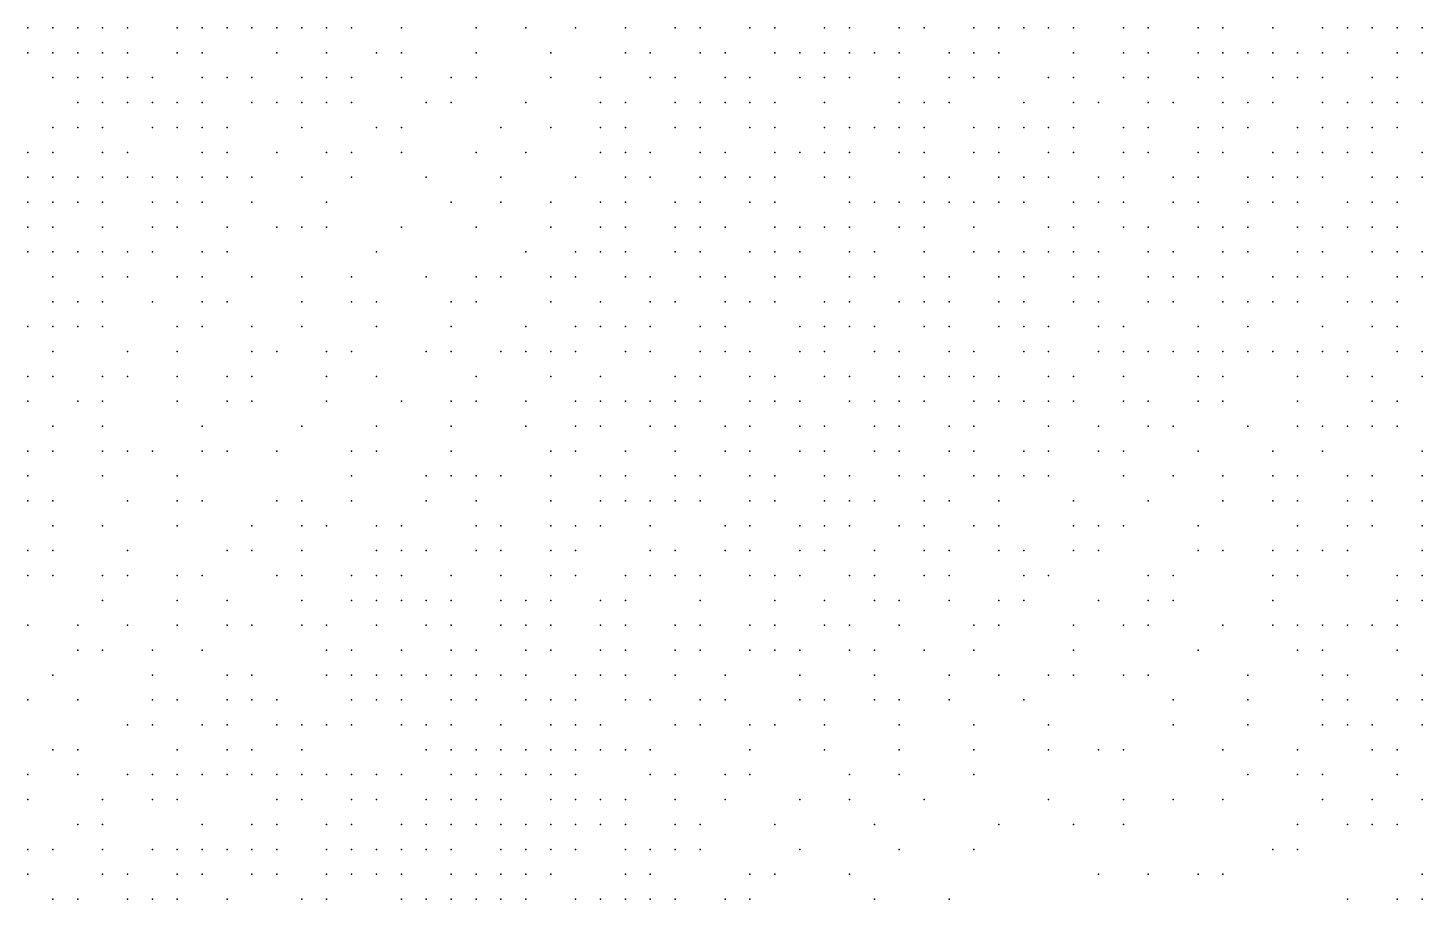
# Model space of a CAD drawing. Extents: x 429 to 793, y 817 to 1241.
# Drawn here: x 570.26 to 611.14, y 975.75 to 1001.3 of the extents above; entities that cross this region are included whole.
import ezdxf

# ---------------------------------------------------------------- set-up
doc = ezdxf.new("R2010")
doc.units = 0

msp = doc.modelspace()

# ---------------------------------------------------------------- linework, layer by layer
for p in [(570.26, 1001.3, 221.46), (570.99, 1001.3, 221.554), (571.72, 1001.3, 221.528), (572.45, 1001.3, 221.51), (573.18, 1001.3, 221.53), (574.64, 1001.3, 221.55), (575.37, 1001.3, 221.585), (576.1, 1001.3, 221.71), (576.83, 1001.3, 221.66), (577.56, 1001.3, 221.76), (578.29, 1001.3, 221.71), (579.02, 1001.3, 222.112), (579.75, 1001.3, 222.364), (581.21, 1001.3, 223.4), (583.4, 1001.3, 224.482), (584.86, 1001.3, 226), (586.32, 1001.3, 232.66), (587.78, 1001.3, 242.138), (589.24, 1001.3, 247.628), (589.97, 1001.3, 249.21), (591.43, 1001.3, 251.917), (592.16, 1001.3, 253.552), (593.62, 1001.3, 255.808), (594.35, 1001.3, 256.94), (595.81, 1001.3, 259.16), (596.54, 1001.3, 259.9), (598, 1001.3, 262.402), (598.73, 1001.3, 263.747), (599.46, 1001.3, 264.495), (600.19, 1001.3, 265.242), (600.92, 1001.3, 266.842), (602.38, 1001.3, 268.658), (603.11, 1001.3, 269.97), (604.57, 1001.3, 271.983), (605.3, 1001.3, 273.352), (606.76, 1001.3, 275.005), (608.22, 1001.3, 277.05), (608.95, 1001.3, 278.058), (609.68, 1001.3, 278.772), (610.41, 1001.3, 280.2), (611.14, 1001.3, 254.407), (570.26, 1000.57, 221.34), (570.99, 1000.57, 221.434), (571.72, 1000.57, 221.36), (572.45, 1000.57, 221.38), (573.18, 1000.57, 221.4), (574.64, 1000.57, 221.42), (575.37, 1000.57, 221.455), (577.56, 1000.57, 221.61), (579.02, 1000.57, 221.962), (580.48, 1000.57, 222.855), (581.21, 1000.57, 223.23), (583.4, 1000.57, 224.272), (585.59, 1000.57, 228.04), (587.78, 1000.57, 243.145), (588.51, 1000.57, 246.06), (589.97, 1000.57, 249.283), (590.7, 1000.57, 250.938), (592.16, 1000.57, 253.033), (592.89, 1000.57, 254.676), (593.62, 1000.57, 255.888), (594.35, 1000.57, 256.975), (595.08, 1000.57, 257.672), (595.81, 1000.57, 258.908), (597.27, 1000.57, 261.4), (598, 1000.57, 262.15), (598.73, 1000.57, 262.9), (600.92, 1000.57, 265.99), (602.38, 1000.57, 268.247), (603.11, 1000.57, 269.777), (604.57, 1000.57, 271.705), (605.3, 1000.57, 272.455), (606.03, 1000.57, 273.693), (606.76, 1000.57, 274.349), (607.49, 1000.57, 275.346), (608.22, 1000.57, 276.736), (608.95, 1000.57, 277.157), (610.41, 1000.57, 278.731), (611.14, 1000.57, 280.286), (570.99, 999.84, 221.207), (571.72, 999.84, 221.278), (572.45, 999.84, 221.346), (573.18, 999.84, 221.284), (573.91, 999.84, 221.352), (575.37, 999.84, 221.396), (576.1, 999.84, 221.372), (576.83, 999.84, 221.525), (578.29, 999.84, 221.56), (579.02, 999.84, 221.935), (579.75, 999.84, 222.31), (581.21, 999.84, 223.06), (582.67, 999.84, 223.48), (583.4, 999.84, 223.9), (585.59, 999.84, 228.3), (587.05, 999.84, 240.463), (588.51, 999.84, 245.793), (589.24, 999.84, 247.983), (590.7, 999.84, 250.182), (591.43, 999.84, 251.762), (592.89, 999.84, 254.756), (593.62, 999.84, 255.625), (594.35, 999.84, 257.01), (595.81, 999.84, 258.901), (597.27, 999.84, 261.089), (598, 999.84, 262.294), (598.73, 999.84, 262.837), (600.19, 999.84, 265.354), (600.92, 999.84, 265.89), (602.38, 999.84, 268.147), (603.11, 999.84, 268.465), (604.57, 999.84, 271.427), (605.3, 999.84, 272.177), (606.76, 999.84, 274.035), (607.49, 999.84, 274.377), (608.22, 999.84, 275.688), (609.68, 999.84, 278.144), (610.41, 999.84, 278.772), (571.72, 999.11, 221.229), (572.45, 999.11, 221.216), (573.18, 999.11, 221.154), (573.91, 999.11, 221.222), (574.64, 999.11, 221.29), (575.37, 999.11, 221.266), (576.83, 999.11, 221.348), (577.56, 999.11, 221.395), (578.29, 999.11, 221.43), (579.02, 999.11, 221.747), (579.75, 999.11, 221.912), (581.94, 999.11, 223.107), (582.67, 999.11, 223.567), (584.86, 999.11, 225.627), (587.05, 999.11, 239.515), (587.78, 999.11, 243.247), (589.24, 999.11, 247.192), (589.97, 999.11, 248.952), (590.7, 999.11, 251.01), (591.43, 999.11, 252.66), (592.16, 999.11, 253.712), (593.62, 999.11, 255.66), (595.81, 999.11, 258.893), (596.54, 999.11, 259.885), (597.27, 999.11, 260.483), (599.46, 999.11, 263.747), (600.92, 999.11, 265.778), (601.65, 999.11, 267.049), (603.11, 999.11, 268.9), (603.84, 999.11, 269.799), (605.3, 999.11, 271.15), (606.03, 999.11, 271.9), (606.76, 999.11, 273.441), (608.22, 999.11, 275.374), (608.95, 999.11, 276.529), (609.68, 999.11, 277.116), (610.41, 999.11, 278.372), (611.14, 999.11, 279), (570.99, 998.38, 221.073), (571.72, 998.38, 221.096), (572.45, 998.38, 221.118), (573.91, 998.38, 221.092), (574.64, 998.38, 221.16), (575.37, 998.38, 221.136), (576.1, 998.38, 221.242), (578.29, 998.38, 221.3), (580.48, 998.38, 222.264), (581.21, 998.38, 222.647), (584.13, 998.38, 223.807), (585.59, 998.38, 227.873), (587.05, 998.38, 240.24), (587.78, 998.38, 242.98), (589.24, 998.38, 246.938), (589.97, 998.38, 248.55), (591.43, 998.38, 251.842), (592.16, 998.38, 254.31), (593.62, 998.38, 255.695), (594.35, 998.38, 256.388), (595.08, 998.38, 257.742), (595.81, 998.38, 259.138), (596.54, 998.38, 259.878), (598, 998.38, 261.323), (598.73, 998.38, 262.775), (599.46, 998.38, 263.473), (600.19, 998.38, 264.706), (600.92, 998.38, 265.665), (602.38, 998.38, 267.516), (603.11, 998.38, 268.035), (604.57, 998.38, 270.097), (605.3, 998.38, 271.299), (606.03, 998.38, 272.532), (607.49, 998.38, 273.796), (608.22, 998.38, 274.428), (608.95, 998.38, 275.794), (609.68, 998.38, 276.716), (610.41, 998.38, 277.344), (570.26, 997.65, 220.884), (570.99, 997.65, 220.94), (572.45, 997.65, 220.985), (573.18, 997.65, 221.007), (575.37, 997.65, 221.065), (576.1, 997.65, 221.1), (577.56, 997.65, 221.094), (579.02, 997.65, 221.488), (579.75, 997.65, 221.805), (581.21, 997.65, 222.44), (583.4, 997.65, 223.16), (584.86, 997.65, 223.88), (587.05, 997.65, 240.604), (587.78, 997.65, 242.573), (588.51, 997.65, 245.144), (589.97, 997.65, 248.423), (590.7, 997.65, 250.205), (592.16, 997.65, 253.082), (592.89, 997.65, 254.497), (593.62, 997.65, 255.77), (594.35, 997.65, 257.08), (595.81, 997.65, 259.172), (596.54, 997.65, 259.87), (598, 997.65, 262.018), (598.73, 997.65, 262.712), (600.19, 997.65, 264.108), (600.92, 997.65, 265.129), (602.38, 997.65, 267.17), (603.11, 997.65, 267.825), (604.57, 997.65, 269.138), (605.3, 997.65, 270.396), (606.76, 997.65, 272.023), (607.49, 997.65, 273.177), (608.22, 997.65, 274.103), (608.95, 997.65, 275.24), (609.68, 997.65, 276.316), (611.14, 997.65, 277.608), (570.26, 996.92, 220.754), (570.99, 996.92, 220.81), (571.72, 996.92, 220.776), (572.45, 996.92, 220.872), (573.18, 996.92, 220.838), (573.91, 996.92, 220.878), (574.64, 996.92, 220.903), (575.37, 996.92, 220.986), (576.1, 996.92, 220.942), (576.83, 996.92, 221.018), (578.29, 996.92, 221.05), (579.75, 996.92, 221.582), (581.94, 996.92, 222.558), (584.13, 996.92, 223.479), (586.32, 996.92, 234.857), (587.78, 996.92, 242.556), (588.51, 996.92, 245.321), (589.97, 996.92, 248.169), (590.7, 996.92, 249.802), (591.43, 996.92, 251.037), (592.16, 996.92, 252.595), (593.62, 996.92, 254.61), (594.35, 996.92, 255.92), (596.54, 996.92, 259.352), (597.27, 996.92, 260.14), (598.73, 996.92, 262.65), (599.46, 996.92, 263.347), (600.19, 996.92, 264.045), (601.65, 996.92, 266.305), (602.38, 996.92, 266.96), (603.84, 996.92, 268.27), (604.57, 996.92, 268.927), (606.03, 996.92, 271.295), (606.76, 996.92, 271.721), (607.49, 996.92, 272.875), (608.22, 996.92, 273.691), (609.68, 996.92, 275.42), (610.41, 996.92, 276.012), (611.14, 996.92, 277.196), (570.26, 996.19, 220.624), (570.99, 996.19, 220.68), (571.72, 996.19, 220.646), (572.45, 996.19, 220.742), (573.91, 996.19, 220.752), (574.64, 996.19, 220.777), (575.37, 996.19, 220.817), (576.83, 996.19, 220.898), (579.02, 996.19, 221.256), (582.67, 996.19, 222.676), (584.13, 996.19, 223.195), (585.59, 996.19, 226.327), (587.05, 996.19, 240.389), (587.78, 996.19, 242.092), (589.24, 996.19, 246.884), (589.97, 996.19, 247.915), (591.43, 996.19, 250.627), (592.16, 996.19, 252.107), (594.35, 996.19, 255.415), (595.08, 996.19, 256.367), (595.81, 996.19, 257.465), (596.54, 996.19, 258.15), (597.27, 996.19, 258.835), (598, 996.19, 260.302), (598.73, 996.19, 261.584), (599.46, 996.19, 262.225), (600.92, 996.19, 264.742), (601.65, 996.19, 265.44), (602.38, 996.19, 266.413), (603.84, 996.19, 268.06), (604.57, 996.19, 268.717), (606.03, 996.19, 270.392), (606.76, 996.19, 271.418), (607.49, 996.19, 272.19), (608.95, 996.19, 274.235), (609.68, 996.19, 274.781), (610.41, 996.19, 275.6), (570.26, 995.46, 220.553), (570.99, 995.46, 220.55), (572.45, 995.46, 220.6), (573.91, 995.46, 220.625), (574.64, 995.46, 220.65), (576.1, 995.46, 220.73), (577.56, 995.46, 220.854), (578.29, 995.46, 220.81), (579.02, 995.46, 221.136), (581.21, 995.46, 222.033), (583.4, 995.46, 222.633), (585.59, 995.46, 226.443), (587.05, 995.46, 240.372), (587.78, 995.46, 242.82), (589.24, 995.46, 246.636), (589.97, 995.46, 247.791), (590.7, 995.46, 248.698), (592.16, 995.46, 250.88), (592.89, 995.46, 251.62), (593.62, 995.46, 253.522), (594.35, 995.46, 254.197), (595.81, 995.46, 256.663), (596.54, 995.46, 256.948), (598, 995.46, 259.105), (600.19, 995.46, 262.872), (600.92, 995.46, 264.206), (602.38, 995.46, 265.703), (603.11, 995.46, 266.713), (604.57, 995.46, 268.437), (605.3, 995.46, 269.375), (606.03, 995.46, 270.033), (607.49, 995.46, 271.234), (608.22, 995.46, 271.778), (608.95, 995.46, 273.279), (609.68, 995.46, 274.368), (610.41, 995.46, 274.914), (570.26, 994.73, 220.435), (570.99, 994.73, 220.43), (571.72, 994.73, 220.514), (572.45, 994.73, 220.478), (573.18, 994.73, 220.535), (573.91, 994.73, 220.593), (575.37, 994.73, 220.645), (576.1, 994.73, 220.639), (580.48, 994.73, 221.594), (584.86, 994.73, 223.743), (586.32, 994.73, 229.762), (587.05, 994.73, 240.107), (587.78, 994.73, 242.555), (589.24, 994.73, 246.388), (589.97, 994.73, 247.543), (591.43, 994.73, 249.57), (592.16, 994.73, 250.395), (592.89, 994.73, 252.36), (594.35, 994.73, 253.71), (595.08, 994.73, 254.385), (596.54, 994.73, 256.43), (598, 994.73, 258.152), (598.73, 994.73, 259.375), (599.46, 994.73, 260.734), (600.19, 994.73, 261.698), (600.92, 994.73, 262.972), (601.65, 994.73, 263.759), (603.11, 994.73, 265.257), (603.84, 994.73, 266.34), (605.3, 994.73, 268.063), (606.03, 994.73, 269.19), (607.49, 994.73, 270.946), (608.22, 994.73, 272.322), (609.68, 994.73, 273.41), (610.41, 994.73, 273.956), (611.14, 994.73, 275.461), (570.99, 994, 220.31), (572.45, 994, 220.4), (573.18, 994, 220.442), (574.64, 994, 220.463), (575.37, 994, 220.551), (576.83, 994, 220.682), (578.29, 994, 220.737), (579.75, 994, 221.122), (581.94, 994, 221.958), (583.4, 994, 222.454), (584.13, 994, 222.648), (585.59, 994, 225.17), (586.32, 994, 229.358), (587.78, 994, 242.29), (588.51, 994, 244.577), (589.97, 994, 247.295), (590.7, 994, 247.945), (592.16, 994, 249.91), (592.89, 994, 251.22), (594.35, 994, 253.225), (595.08, 994, 253.9), (596.54, 994, 255.844), (597.27, 994, 255.976), (598.73, 994, 258.503), (599.46, 994, 258.855), (600.92, 994, 262.12), (601.65, 994, 263.312), (603.11, 994, 264.81), (603.84, 994, 265.52), (604.57, 994, 266.23), (605.3, 994, 267.69), (606.76, 994, 269.378), (607.49, 994, 270.09), (608.22, 994, 270.635), (608.95, 994, 271.458), (610.41, 994, 274.502), (611.14, 994, 275.048), (570.99, 993.27, 220.19), (571.72, 993.27, 220.235), (572.45, 993.27, 220.28), (573.91, 993.27, 220.406), (575.37, 993.27, 220.458), (576.1, 993.27, 220.553), (578.29, 993.27, 220.663), (579.75, 993.27, 221.163), (580.48, 993.27, 221.278), (582.67, 993.27, 222.166), (583.4, 993.27, 222.267), (585.59, 993.27, 225.117), (587.05, 993.27, 236.677), (588.51, 993.27, 244.465), (589.24, 993.27, 245.892), (590.7, 993.27, 247.542), (591.43, 993.27, 248.193), (592.16, 993.27, 248.85), (593.62, 993.27, 251.678), (594.35, 993.27, 252.74), (595.81, 993.27, 254.06), (596.54, 993.27, 254.725), (597.27, 993.27, 255.456), (598.73, 993.27, 257.112), (599.46, 993.27, 259.207), (600.92, 993.27, 260.794), (601.65, 993.27, 261.67), (603.11, 993.27, 263.65), (603.84, 993.27, 264.876), (605.3, 993.27, 266.567), (606.03, 993.27, 267.328), (606.76, 993.27, 267.716), (607.49, 993.27, 269.099), (608.95, 993.27, 270.88), (609.68, 993.27, 271.714), (610.41, 993.27, 273.284), (570.26, 992.54, 220.146), (570.99, 992.54, 220.07), (571.72, 992.54, 220.178), (572.45, 992.54, 220.166), (574.64, 992.54, 220.37), (575.37, 992.54, 220.425), (576.83, 992.54, 220.535), (578.29, 992.54, 220.59), (580.48, 992.54, 221.34), (582.67, 992.54, 222.045), (584.86, 992.54, 222.77), (586.32, 992.54, 226.563), (587.05, 992.54, 234.025), (587.78, 992.54, 238.33), (588.51, 992.54, 242.16), (589.97, 992.54, 246.49), (590.7, 992.54, 247.14), (592.89, 992.54, 250.165), (593.62, 992.54, 250.905), (594.35, 992.54, 251.967), (595.08, 992.54, 252.24), (596.54, 992.54, 254.225), (597.27, 992.54, 254.89), (598.73, 992.54, 256.24), (599.46, 992.54, 257.554), (600.19, 992.54, 258.256), (601.65, 992.54, 261.068), (602.38, 992.54, 261.772), (604.57, 992.54, 264.965), (606.03, 992.54, 266.193), (608.22, 992.54, 268.795), (609.68, 992.54, 270.425), (610.41, 992.54, 271.97), (570.99, 991.81, 220.058), (573.18, 991.81, 220.212), (574.64, 991.81, 220.28), (576.83, 991.81, 220.441), (577.56, 991.81, 220.439), (579.02, 991.81, 220.683), (579.75, 991.81, 220.929), (581.94, 991.81, 221.51), (582.67, 991.81, 221.803), (584.13, 991.81, 222.501), (584.86, 991.81, 222.687), (585.59, 991.81, 224.263), (586.32, 991.81, 225.777), (587.78, 991.81, 237.98), (588.51, 991.81, 239.977), (589.97, 991.81, 245.188), (590.7, 991.81, 246.489), (591.43, 991.81, 247.79), (592.89, 991.81, 249.762), (593.62, 991.81, 250.42), (595.08, 991.81, 251.74), (595.81, 991.81, 252.4), (597.27, 991.81, 253.725), (598, 991.81, 254.39), (599.46, 991.81, 256.598), (600.19, 991.81, 257.826), (601.65, 991.81, 259.934), (602.38, 991.81, 261.342), (603.11, 991.81, 262.046), (603.84, 991.81, 263.364), (604.57, 991.81, 263.978), (605.3, 991.81, 264.592), (606.03, 991.81, 265.206), (606.76, 991.81, 266.432), (607.49, 991.81, 267.044), (608.22, 991.81, 267.656), (608.95, 991.81, 268.88), (610.41, 991.81, 270.463), (611.14, 991.81, 271.017), (570.26, 991.08, 219.95), (570.99, 991.08, 219.938), (572.45, 991.08, 220.055), (573.18, 991.08, 220.122), (574.64, 991.08, 220.19), (576.1, 991.08, 220.32), (576.83, 991.08, 220.364), (579.02, 991.08, 220.606), (580.48, 991.08, 221.182), (583.4, 991.08, 222.015), (585.59, 991.08, 223.765), (587.05, 991.08, 230.805), (589.24, 991.08, 241.841), (589.97, 991.08, 244.055), (591.43, 991.08, 245.185), (592.16, 991.08, 247.358), (593.62, 991.08, 249.11), (594.35, 991.08, 249.675), (595.81, 991.08, 248.755), (596.54, 991.08, 250), (597.27, 991.08, 250.555), (598, 991.08, 250.577), (598.73, 991.08, 248.89), (600.19, 991.08, 246.905), (600.92, 991.08, 241.61), (602.38, 991.08, 239.56), (604.57, 991.08, 239.46), (605.3, 991.08, 239.344), (607.49, 991.08, 239.584), (608.95, 991.08, 240.094), (609.68, 991.08, 240.219), (611.14, 991.08, 270.54), (570.26, 990.35, 219.83), (571.72, 990.35, 219.925), (572.45, 990.35, 219.965), (574.64, 990.35, 220.1), (576.1, 990.35, 220.23), (576.83, 990.35, 220.295), (579.02, 990.35, 220.608), (581.21, 990.35, 221.103), (582.67, 990.35, 221.643), (583.4, 990.35, 221.935), (584.86, 990.35, 222.334), (586.32, 990.35, 224.91), (587.05, 990.35, 226.822), (587.78, 990.35, 234.638), (588.51, 990.35, 238.063), (589.24, 990.35, 239.682), (589.97, 990.35, 242.097), (591.43, 990.35, 243.485), (592.16, 990.35, 245.182), (592.89, 990.35, 245.832), (594.35, 990.35, 247.62), (595.08, 990.35, 248.185), (595.81, 990.35, 247.573), (596.54, 990.35, 248.58), (598, 990.35, 248.408), (598.73, 990.35, 246.747), (599.46, 990.35, 245.128), (600.19, 990.35, 242.459), (600.92, 990.35, 240.014), (602.38, 990.35, 239.3), (603.11, 990.35, 239.288), (604.57, 990.35, 239.366), (605.3, 990.35, 239.308), (607.49, 990.35, 239.623), (609.68, 990.35, 240.299), (610.41, 990.35, 240.347), (570.99, 989.62, 219.827), (572.45, 989.62, 219.941), (575.37, 989.62, 220.153), (578.29, 989.62, 220.343), (580.48, 989.62, 220.941), (582.67, 989.62, 221.577), (584.86, 989.62, 222.228), (586.32, 989.62, 224.08), (587.05, 989.62, 226.503), (588.51, 989.62, 237.72), (589.24, 989.62, 238.872), (590.7, 989.62, 241.754), (591.43, 989.62, 243.3), (592.89, 989.62, 244.055), (593.62, 989.62, 244.53), (595.08, 989.62, 246.239), (595.81, 989.62, 246.698), (597.27, 989.62, 246.962), (598, 989.62, 247.095), (600.19, 989.62, 241.678), (601.65, 989.62, 239.46), (603.11, 989.62, 239.2), (603.84, 989.62, 239.26), (606.03, 989.62, 239.156), (607.49, 989.62, 239.662), (608.22, 989.62, 239.885), (608.95, 989.62, 240.109), (609.68, 989.62, 240.379), (610.41, 989.62, 240.637), (570.26, 988.89, 219.643), (570.99, 988.89, 219.733), (572.45, 988.89, 219.878), (573.18, 988.89, 219.957), (573.91, 988.89, 219.973), (575.37, 988.89, 220.09), (576.1, 988.89, 220.127), (577.56, 988.89, 220.327), (579.75, 988.89, 220.736), (580.48, 988.89, 220.924), (582.67, 988.89, 221.561), (585.59, 988.89, 222.905), (586.32, 988.89, 224.208), (587.78, 988.89, 228.07), (589.24, 988.89, 237.741), (590.7, 988.89, 240.228), (591.43, 988.89, 242.55), (592.89, 988.89, 243.68), (593.62, 988.89, 243.405), (595.08, 988.89, 243.702), (595.81, 988.89, 244.754), (597.27, 988.89, 245.345), (598, 988.89, 244.953), (599.46, 988.89, 241.695), (600.19, 988.89, 240.065), (601.65, 988.89, 239.2), (602.38, 988.89, 239.07), (604.57, 988.89, 239.166), (606.76, 988.89, 239.412), (608.22, 988.89, 239.924), (611.14, 988.89, 240.961), (570.26, 988.16, 219.55), (572.45, 988.16, 219.73), (574.64, 988.16, 220.01), (579.75, 988.16, 220.822), (581.94, 988.16, 221.317), (582.67, 988.16, 221.544), (583.4, 988.16, 221.885), (584.13, 988.16, 222.152), (585.59, 988.16, 222.42), (587.05, 988.16, 225.922), (587.78, 988.16, 226.783), (589.24, 988.16, 237.293), (589.97, 988.16, 237.977), (591.43, 988.16, 240.634), (592.16, 988.16, 241.99), (593.62, 988.16, 242.755), (594.35, 988.16, 243.23), (595.81, 988.16, 243.525), (596.54, 988.16, 243.998), (598, 988.16, 243.747), (598.73, 988.16, 242.098), (599.46, 988.16, 241.897), (600.19, 988.16, 239.805), (602.38, 988.16, 239.046), (603.84, 988.16, 239.059), (605.3, 988.16, 239.178), (606.76, 988.16, 239.451), (607.49, 988.16, 239.701), (608.95, 988.16, 240.187), (609.68, 988.16, 240.41), (611.14, 988.16, 241.164), (570.26, 987.43, 219.46), (570.99, 987.43, 219.586), (573.18, 987.43, 219.738), (574.64, 987.43, 219.988), (575.37, 987.43, 220.069), (577.56, 987.43, 220.31), (578.29, 987.43, 220.507), (579.75, 987.43, 220.805), (581.94, 987.43, 221.3), (583.4, 987.43, 221.835), (585.59, 987.43, 222.788), (587.05, 987.43, 225.123), (587.78, 987.43, 225.72), (588.51, 987.43, 228.47), (589.24, 987.43, 233.971), (589.97, 987.43, 235.735), (591.43, 987.43, 240.007), (592.16, 987.43, 240.68), (593.62, 987.43, 241.63), (594.35, 987.43, 241.925), (595.08, 987.43, 241.86), (596.54, 987.43, 242.04), (597.27, 987.43, 242.553), (598.73, 987.43, 241.583), (600.92, 987.43, 239.545), (603.11, 987.43, 238.952), (605.3, 987.43, 239.084), (606.76, 987.43, 239.419), (607.49, 987.43, 239.633), (608.95, 987.43, 240.19), (609.68, 987.43, 240.516), (611.14, 987.43, 240.947), (570.99, 986.7, 219.496), (572.45, 986.7, 219.658), (574.64, 986.7, 219.993), (576.83, 986.7, 220.225), (578.29, 986.7, 220.503), (579.02, 986.7, 220.703), (580.48, 986.7, 221.097), (581.21, 986.7, 221.293), (583.4, 986.7, 221.704), (584.13, 986.7, 221.926), (585.59, 986.7, 222.35), (586.32, 986.7, 223.622), (587.05, 986.7, 224.06), (588.51, 986.7, 227.285), (590.7, 986.7, 235.914), (591.43, 986.7, 237.685), (592.89, 986.7, 240.15), (593.62, 986.7, 240.085), (594.35, 986.7, 240.55), (595.81, 986.7, 240.42), (596.54, 986.7, 241.047), (598, 986.7, 240.24), (598.73, 986.7, 240.15), (600.92, 986.7, 239.258), (601.65, 986.7, 238.812), (602.38, 986.7, 238.668), (604.57, 986.7, 238.693), (607.49, 986.7, 239.683), (608.95, 986.7, 240.24), (609.68, 986.7, 240.621), (611.14, 986.7, 241.16), (570.26, 985.97, 219.28), (570.99, 985.97, 219.406), (573.18, 985.97, 219.682), (576.1, 985.97, 220.144), (576.83, 985.97, 220.222), (578.29, 985.97, 220.5), (580.48, 985.97, 221.091), (581.21, 985.97, 221.287), (581.94, 985.97, 221.493), (583.4, 985.97, 221.699), (584.13, 985.97, 221.906), (585.59, 985.97, 222.893), (586.32, 985.97, 223.477), (588.51, 985.97, 225.293), (589.24, 985.97, 228.493), (590.7, 985.97, 233.928), (591.43, 985.97, 235.785), (592.89, 985.97, 238.473), (593.62, 985.97, 239.09), (595.08, 985.97, 239.49), (596.54, 985.97, 239.713), (597.27, 985.97, 239.623), (598.73, 985.97, 239.533), (599.46, 985.97, 239.577), (600.92, 985.97, 238.685), (601.65, 985.97, 238.125), (604.57, 985.97, 238.42), (605.3, 985.97, 238.705), (606.76, 985.97, 239.361), (607.49, 985.97, 239.733), (608.22, 985.97, 239.93), (608.95, 985.97, 240.2), (611.14, 985.97, 241.264), (570.26, 985.24, 219.358), (570.99, 985.24, 219.395), (572.45, 985.24, 219.625), (573.18, 985.24, 219.639), (574.64, 985.24, 219.88), (575.37, 985.24, 220.02), (577.56, 985.24, 220.3), (578.29, 985.24, 220.496), (579.75, 985.24, 220.888), (580.48, 985.24, 221.084), (581.21, 985.24, 221.28), (582.67, 985.24, 221.692), (584.13, 985.24, 221.898), (585.59, 985.24, 222.747), (586.32, 985.24, 223.25), (587.78, 985.24, 224.3), (588.51, 985.24, 225.413), (589.24, 985.24, 226.625), (589.97, 985.24, 229.383), (591.43, 985.24, 233.97), (592.16, 985.24, 234.895), (592.89, 985.24, 235.745), (594.35, 985.24, 238.027), (595.08, 985.24, 238.293), (596.54, 985.24, 238.383), (597.27, 985.24, 238.3), (599.46, 985.24, 239.003), (600.19, 985.24, 238.557), (603.11, 985.24, 238.123), (603.84, 985.24, 238.135), (606.76, 985.24, 239.411), (607.49, 985.24, 239.519), (608.95, 985.24, 240.25), (610.41, 985.24, 241.047), (611.14, 985.24, 241.368), (572.45, 984.51, 219.615), (574.64, 984.51, 219.819), (576.1, 984.51, 220.151), (578.29, 984.51, 220.596), (579.75, 984.51, 220.933), (580.48, 984.51, 221.107), (581.21, 984.51, 221.337), (581.94, 984.51, 221.48), (582.67, 984.51, 221.68), (584.13, 984.51, 222.095), (584.86, 984.51, 222.37), (585.59, 984.51, 222.635), (587.05, 984.51, 223.38), (587.78, 984.51, 223.767), (589.97, 984.51, 227.46), (592.16, 984.51, 233.08), (593.62, 984.51, 235.262), (595.08, 984.51, 237.495), (595.81, 984.51, 237.76), (597.27, 984.51, 237.15), (598.73, 984.51, 237.863), (599.46, 984.51, 238.43), (601.65, 984.51, 237.582), (603.11, 984.51, 237.85), (603.84, 984.51, 238.093), (606.76, 984.51, 239.461), (610.41, 984.51, 240.833), (611.14, 984.51, 241.153), (570.26, 983.78, 219.29), (571.72, 983.78, 219.514), (573.18, 983.78, 219.693), (574.64, 983.78, 219.922), (576.1, 983.78, 220.184), (576.83, 983.78, 220.367), (578.29, 983.78, 220.629), (579.02, 983.78, 220.99), (580.48, 983.78, 221.163), (581.94, 983.78, 221.537), (582.67, 983.78, 221.88), (584.13, 983.78, 222.155), (584.86, 983.78, 222.43), (585.59, 983.78, 222.783), (587.05, 983.78, 223.457), (587.78, 983.78, 223.998), (589.24, 983.78, 225.093), (589.97, 983.78, 226.573), (591.43, 983.78, 229.27), (592.16, 983.78, 231.207), (593.62, 983.78, 234.238), (594.35, 983.78, 235.33), (595.81, 983.78, 236.43), (598, 983.78, 236.72), (598.73, 983.78, 237.29), (600.92, 983.78, 237.312), (602.38, 983.78, 237.418), (603.11, 983.78, 237.794), (605.3, 983.78, 238.28), (606.76, 983.78, 239.367), (607.49, 983.78, 239.726), (608.22, 983.78, 240.03), (608.95, 983.78, 240.21), (609.68, 983.78, 240.585), (610.41, 983.78, 240.939), (571.72, 983.05, 219.37), (572.45, 983.05, 219.52), (573.91, 983.05, 219.853), (575.37, 983.05, 220.035), (579.02, 983.05, 220.892), (579.75, 983.05, 221.22), (581.21, 983.05, 221.593), (582.67, 983.05, 221.94), (583.4, 983.05, 222.215), (584.86, 983.05, 222.49), (585.59, 983.05, 222.843), (587.05, 983.05, 223.533), (587.78, 983.05, 224.075), (589.24, 983.05, 224.587), (589.97, 983.05, 225.839), (591.43, 983.05, 228.177), (592.16, 983.05, 229.473), (592.89, 983.05, 231.237), (594.35, 983.05, 233.298), (595.08, 983.05, 234.39), (596.54, 983.05, 236.053), (598, 983.05, 236.15), (600.92, 983.05, 237.04), (604.57, 983.05, 237.981), (607.49, 983.05, 239.723), (608.22, 983.05, 239.99), (610.41, 983.05, 241.044), (570.99, 982.32, 219.267), (573.91, 982.32, 219.838), (576.1, 982.32, 220.269), (576.83, 982.32, 220.4), (579.02, 982.32, 220.925), (579.75, 982.32, 221.188), (580.48, 982.32, 221.45), (581.21, 982.32, 221.725), (581.94, 982.32, 221.905), (582.67, 982.32, 222), (583.4, 982.32, 222.275), (584.13, 982.32, 222.55), (584.86, 982.32, 222.903), (586.32, 982.32, 223.285), (587.05, 982.32, 223.842), (587.78, 982.32, 223.92), (589.24, 982.32, 224.633), (590.7, 982.32, 226.127), (592.89, 982.32, 229.53), (595.08, 982.32, 232.628), (597.27, 982.32, 234.858), (598.73, 982.32, 235.713), (600.19, 982.32, 236.77), (600.92, 982.32, 236.93), (602.38, 982.32, 237.306), (603.11, 982.32, 237.522), (606.03, 982.32, 238.537), (608.22, 982.32, 240.04), (608.95, 982.32, 240.338), (611.14, 982.32, 241.364), (570.26, 981.59, 219.115), (571.72, 981.59, 219.467), (573.91, 981.59, 219.878), (574.64, 981.59, 220.006), (576.1, 981.59, 220.305), (576.83, 981.59, 220.63), (577.56, 981.59, 220.787), (579.75, 981.59, 221.23), (580.48, 981.59, 221.51), (581.21, 981.59, 221.795), (582.67, 981.59, 222.169), (583.4, 981.59, 222.359), (584.86, 981.59, 223.033), (585.59, 981.59, 223.257), (586.32, 981.59, 223.61), (587.78, 981.59, 223.967), (588.51, 981.59, 224.431), (589.97, 981.59, 225.5), (590.7, 981.59, 226.053), (592.89, 981.59, 228.413), (593.62, 981.59, 228.947), (595.08, 981.59, 231.142), (595.81, 981.59, 232.463), (597.27, 981.59, 234.083), (599.46, 981.59, 235.282), (603.84, 981.59, 237.682), (606.03, 981.59, 238.547), (608.22, 981.59, 239.743), (608.95, 981.59, 240.443), (610.41, 981.59, 241.287), (611.14, 981.59, 241.561), (573.18, 980.86, 219.65), (573.91, 980.86, 219.867), (575.37, 980.86, 220.342), (576.1, 980.86, 220.473), (577.56, 980.86, 220.823), (578.29, 980.86, 221.01), (579.02, 980.86, 221.29), (579.75, 980.86, 221.57), (581.21, 980.86, 221.855), (581.94, 980.86, 222.242), (582.67, 980.86, 222.433), (584.13, 980.86, 222.865), (585.59, 980.86, 223.418), (586.32, 980.86, 223.683), (587.05, 980.86, 223.951), (589.24, 980.86, 224.753), (589.97, 980.86, 225.547), (591.43, 980.86, 227.05), (592.16, 980.86, 227.487), (593.62, 980.86, 228.573), (595.81, 980.86, 231.077), (598, 980.86, 233.818), (600.19, 980.86, 235.826), (603.84, 980.86, 237.626), (606.03, 980.86, 238.557), (608.22, 980.86, 239.941), (608.95, 980.86, 240.443), (609.68, 980.86, 240.679), (611.14, 980.86, 241.679), (570.99, 980.13, 219.275), (571.72, 980.13, 219.501), (574.64, 980.13, 220.075), (576.1, 980.13, 220.51), (576.83, 980.13, 220.79), (578.29, 980.13, 221.07), (581.94, 980.13, 222.14), (582.67, 980.13, 222.506), (583.4, 980.13, 222.697), (584.13, 980.13, 222.938), (584.86, 980.13, 223.227), (585.59, 980.13, 223.492), (586.32, 980.13, 223.757), (587.05, 980.13, 224.024), (587.78, 980.13, 224.292), (588.51, 980.13, 224.504), (591.43, 980.13, 226.572), (593.62, 980.13, 228.733), (595.81, 980.13, 230.82), (598, 980.13, 233.17), (600.19, 980.13, 235.354), (601.65, 980.13, 236.245), (602.38, 980.13, 236.745), (605.3, 980.13, 238.063), (607.49, 980.13, 239.496), (609.68, 980.13, 240.914), (610.41, 980.13, 241.384), (570.26, 979.4, 219.222), (571.72, 979.4, 219.517), (573.18, 979.4, 219.837), (573.91, 979.4, 220.001), (574.64, 979.4, 220.182), (575.37, 979.4, 220.317), (576.1, 979.4, 220.557), (576.83, 979.4, 220.852), (577.56, 979.4, 220.971), (578.29, 979.4, 221.235), (579.02, 979.4, 221.433), (579.75, 979.4, 221.63), (580.48, 979.4, 221.915), (581.21, 979.4, 222.2), (582.67, 979.4, 222.485), (583.4, 979.4, 222.77), (584.13, 979.4, 223.035), (584.86, 979.4, 223.3), (585.59, 979.4, 223.565), (586.32, 979.4, 223.83), (588.51, 979.4, 224.577), (589.24, 979.4, 224.827), (590.7, 979.4, 225.927), (591.43, 979.4, 226.29), (594.35, 979.4, 228.923), (595.81, 979.4, 229.73), (598, 979.4, 232.452), (606.03, 979.4, 238.31), (607.49, 979.4, 239.199), (608.22, 979.4, 239.793), (610.41, 979.4, 241.266), (570.26, 978.67, 219.288), (572.45, 978.67, 219.673), (573.91, 978.67, 220.123), (574.64, 978.67, 220.363), (577.56, 978.67, 221.038), (578.29, 978.67, 221.499), (579.75, 978.67, 221.92), (580.48, 978.67, 222.077), (581.94, 978.67, 222.535), (582.67, 978.67, 222.82), (583.4, 978.67, 223.105), (584.13, 978.67, 223.37), (585.59, 978.67, 223.9), (586.32, 978.67, 224.032), (587.05, 978.67, 224.435), (587.78, 978.67, 224.365), (589.24, 978.67, 225.15), (590.7, 978.67, 225.65), (592.89, 978.67, 227.037), (594.35, 978.67, 228.675), (596.54, 978.67, 230.387), (600.19, 978.67, 234.41), (602.38, 978.67, 236.263), (603.84, 978.67, 236.843), (605.3, 978.67, 238.063), (608.22, 978.67, 239.644), (609.68, 978.67, 240.795), (611.14, 978.67, 241.776), (571.72, 977.94, 219.534), (572.45, 977.94, 219.69), (575.37, 977.94, 220.603), (576.83, 977.94, 220.898), (577.56, 977.94, 221.302), (579.02, 977.94, 221.763), (579.75, 977.94, 222.065), (581.21, 977.94, 222.3), (581.94, 977.94, 222.585), (582.67, 977.94, 222.87), (583.4, 977.94, 223.155), (584.13, 977.94, 223.44), (584.86, 977.94, 223.705), (585.59, 977.94, 223.97), (586.32, 977.94, 224.303), (587.05, 977.94, 224.505), (587.78, 977.94, 224.702), (589.24, 977.94, 225.265), (589.97, 977.94, 225.765), (592.16, 977.94, 226.658), (595.08, 977.94, 228.83), (598.73, 977.94, 232.503), (600.92, 977.94, 234.606), (602.38, 977.94, 235.9), (607.49, 977.94, 239.347), (608.95, 977.94, 240.336), (609.68, 977.94, 241.03), (610.41, 977.94, 241.501), (570.26, 977.21, 219.169), (570.99, 977.21, 219.473), (572.45, 977.21, 219.912), (573.91, 977.21, 220.17), (574.64, 977.21, 220.478), (575.37, 977.21, 220.65), (576.1, 977.21, 220.945), (576.83, 977.21, 221.24), (577.56, 977.21, 221.535), (579.02, 977.21, 221.83), (579.75, 977.21, 222.115), (580.48, 977.21, 222.35), (581.21, 977.21, 222.635), (581.94, 977.21, 222.92), (582.67, 977.21, 223.205), (584.13, 977.21, 223.775), (584.86, 977.21, 224.04), (585.59, 977.21, 224.307), (586.32, 977.21, 224.592), (587.78, 977.21, 224.79), (588.51, 977.21, 225.075), (589.24, 977.21, 225.63), (589.97, 977.21, 225.88), (592.89, 977.21, 226.91), (595.81, 977.21, 228.985), (598, 977.21, 230.74), (606.76, 977.21, 238.803), (607.49, 977.21, 239.199), (570.26, 976.48, 219.334), (572.45, 976.48, 219.973), (573.18, 976.48, 220.134), (574.64, 976.48, 220.528), (575.37, 976.48, 220.7), (576.83, 976.48, 221.162), (577.56, 976.48, 221.587), (579.02, 976.48, 222.167), (579.75, 976.48, 222.452), (580.48, 976.48, 222.4), (581.21, 976.48, 222.685), (582.67, 976.48, 223.447), (583.4, 976.48, 223.54), (584.13, 976.48, 223.825), (584.86, 976.48, 224.11), (585.59, 976.48, 224.395), (587.78, 976.48, 225.163), (588.51, 976.48, 225.533), (591.43, 976.48, 226.825), (592.16, 976.48, 227.205), (594.35, 976.48, 228.177), (601.65, 976.48, 233.818), (603.11, 976.48, 235.56), (604.57, 976.48, 236.68), (605.3, 976.48, 237.29), (611.14, 976.48, 241.618), (570.99, 975.75, 219.497), (571.72, 975.75, 219.737), (573.18, 975.75, 220.257), (573.91, 975.75, 220.356), (574.64, 975.75, 220.75), (576.1, 975.75, 221.212), (578.29, 975.75, 221.887), (579.02, 975.75, 222.182), (581.21, 975.75, 222.738), (581.94, 975.75, 223.261), (582.67, 975.75, 223.5), (583.4, 975.75, 223.686), (584.13, 975.75, 224.178), (584.86, 975.75, 224.48), (586.32, 975.75, 224.68), (587.05, 975.75, 224.965), (587.78, 975.75, 225.489), (588.51, 975.75, 225.62), (589.24, 975.75, 225.99), (590.7, 975.75, 226.593), (591.43, 975.75, 226.973), (595.08, 975.75, 228.895), (597.27, 975.75, 230.178), (608.95, 975.75, 239.969), (610.41, 975.75, 241.425), (611.14, 975.75, 241.99)]:
    msp.add_point(p)

doc.saveas('drawing.dxf')
